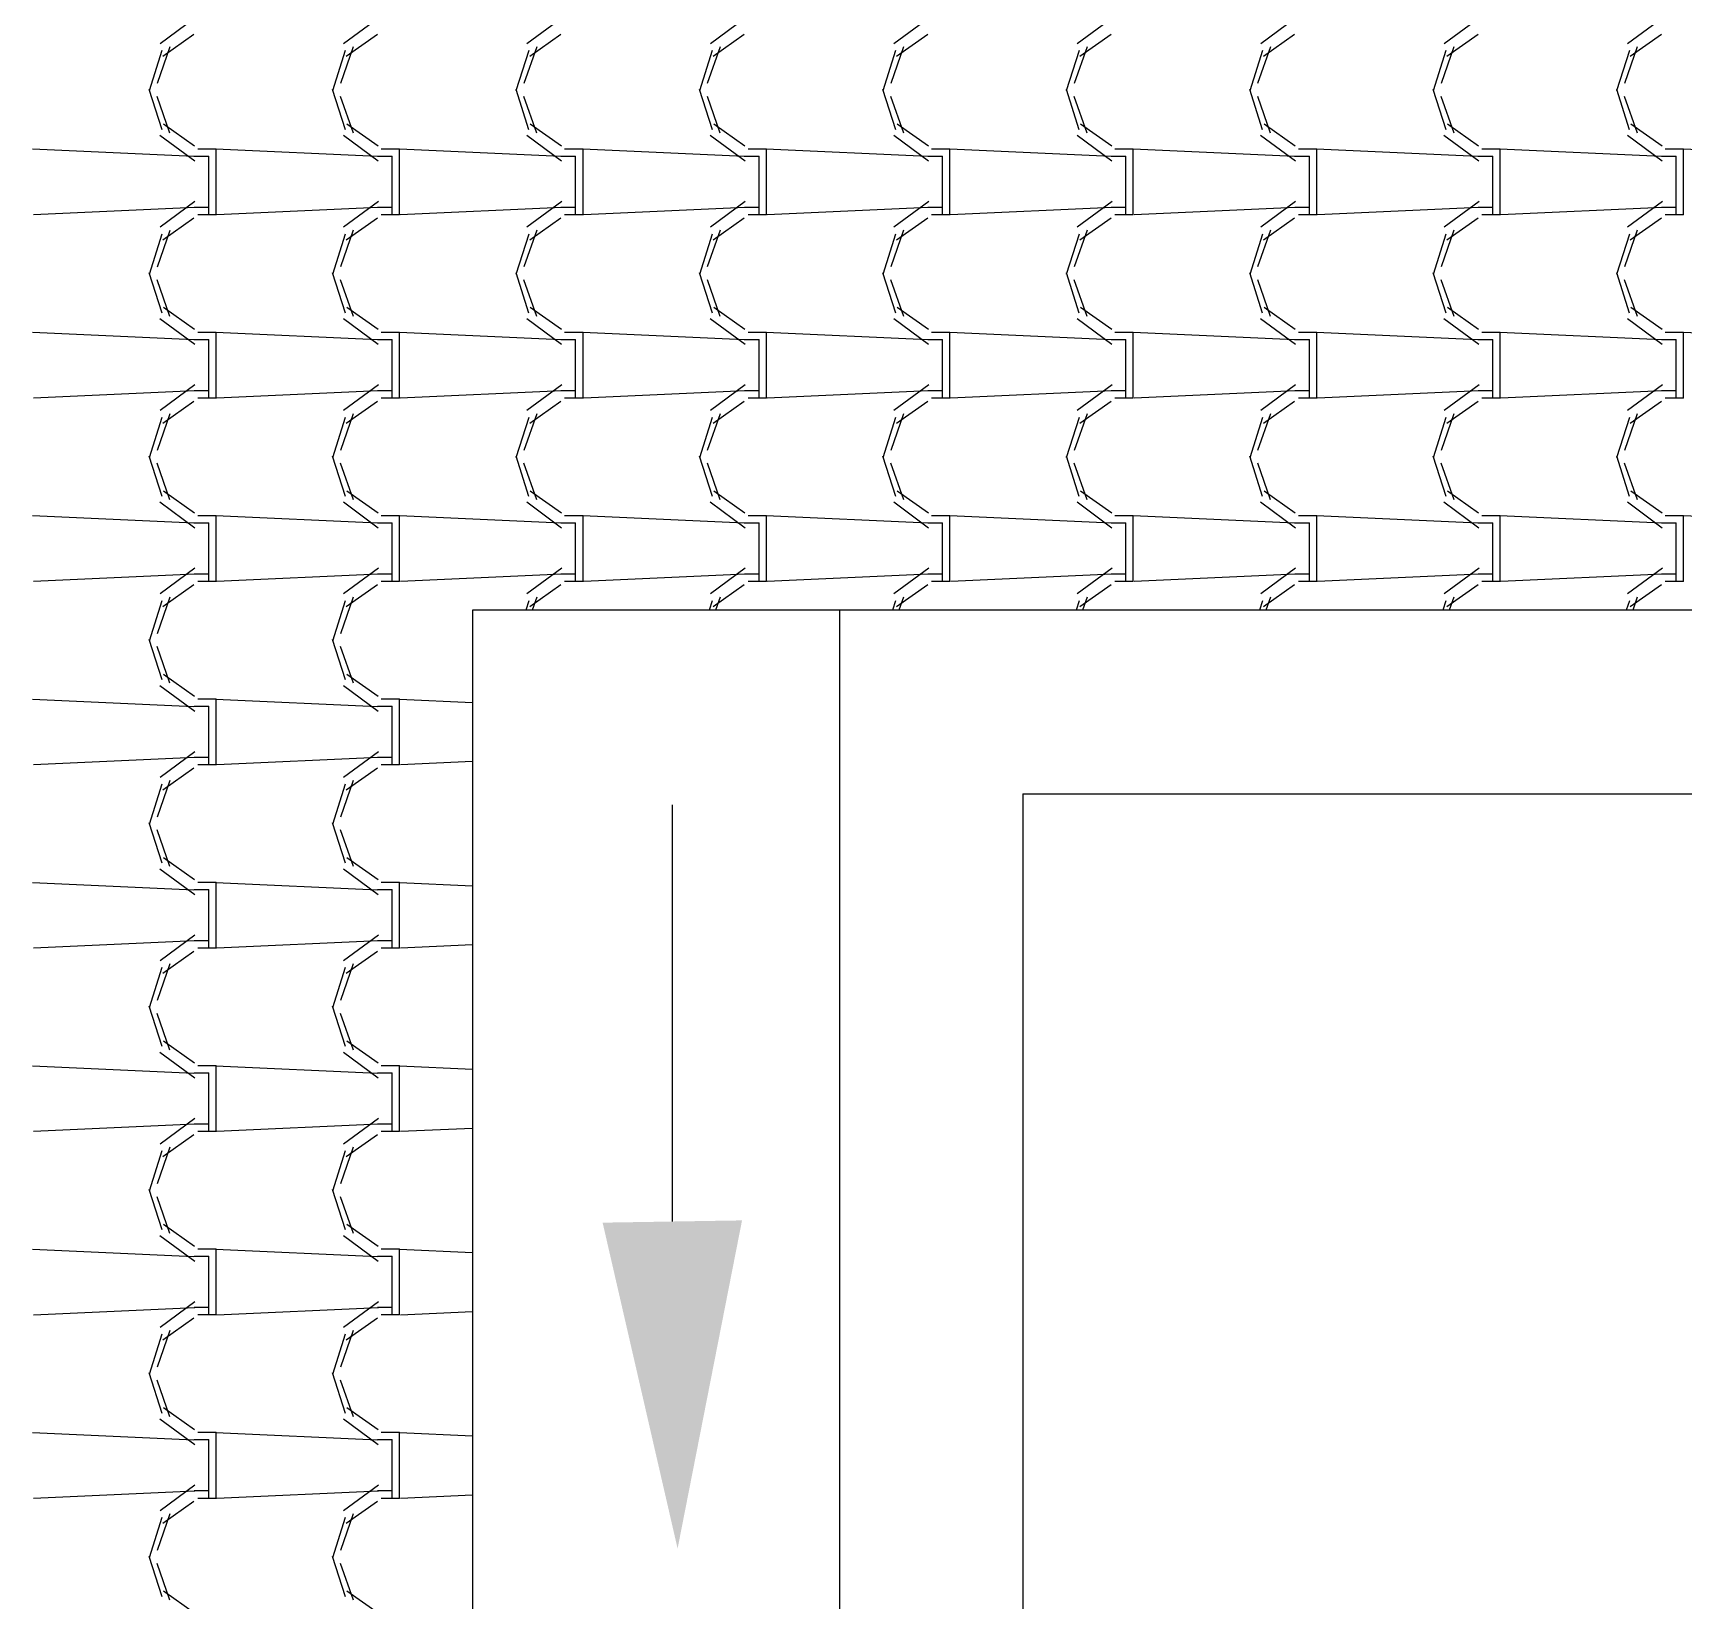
# Model space of a CAD drawing. Header units: millimetres. Extents: x -336 to -33, y -135 to 770.
# Drawn here: x -173.451 to -170.751, y 715.213 to 717.778 of the extents above; entities that cross this region are included whole.
import ezdxf

# ---------------------------------------------------------------- set-up
doc = ezdxf.new("R2010")
doc.units = ezdxf.units.MM
doc.header["$LTSCALE"] = 50
doc.header["$MEASUREMENT"] = 0
for name, color, linetype in [('-HIDRO', 8, 'CONTINUOUS'), ('AF', 5, 'CONTINUOUS'), ('TUBULAÇÃO_ESGOTO', 5, 'CONTINUOUS')]:
    doc.layers.add(name, color=color, linetype=linetype)

msp = doc.modelspace()

# ---------------------------------------------------------------- linework, layer by layer
at = {"layer": '-HIDRO', "linetype": 'Continuous'}
for p, q in [((-173.1863, 717.802), (-173.2433, 717.76)), ((-172.8863, 717.802), (-172.9433, 717.76)), ((-172.5863, 717.802), (-172.6433, 717.76)), ((-172.2863, 717.802), (-172.3433, 717.76)), ((-171.9863, 717.802), (-172.0433, 717.76)), ((-171.6863, 717.802), (-171.7433, 717.76)), ((-171.3863, 717.802), (-171.4433, 717.76)), ((-171.0863, 717.802), (-171.1433, 717.76)), ((-170.7863, 717.802), (-170.8433, 717.76)), ((-173.1879, 717.7751), (-173.2389, 717.7391)), ((-172.8879, 717.7751), (-172.9389, 717.7391)), ((-172.5879, 717.7751), (-172.6389, 717.7391)), ((-172.2879, 717.7751), (-172.3389, 717.7391)), ((-171.9879, 717.7751), (-172.0389, 717.7391)), ((-171.6879, 717.7751), (-171.7389, 717.7391)), ((-171.3879, 717.7751), (-171.4389, 717.7391)), ((-171.0879, 717.7751), (-171.1389, 717.7391)), ((-170.7879, 717.7751), (-170.8389, 717.7391)), ((-173.2404, 717.7489), (-173.2614, 717.6829)), ((-173.2274, 717.7549), (-173.2484, 717.6949)), ((-172.9404, 717.7489), (-172.9614, 717.6829)), ((-172.9274, 717.755), (-172.9484, 717.695)), ((-172.6404, 717.7489), (-172.6614, 717.6829)), ((-172.6274, 717.755), (-172.6484, 717.695)), ((-172.3404, 717.7489), (-172.3614, 717.6829)), ((-172.3274, 717.755), (-172.3484, 717.695)), ((-172.0404, 717.7489), (-172.0614, 717.6829)), ((-172.0274, 717.755), (-172.0484, 717.695)), ((-171.7404, 717.7489), (-171.7614, 717.6829)), ((-171.7274, 717.755), (-171.7484, 717.695)), ((-171.4404, 717.7489), (-171.4614, 717.6829)), ((-171.4274, 717.755), (-171.4484, 717.695)), ((-171.1404, 717.7489), (-171.1614, 717.6829)), ((-171.1274, 717.755), (-171.1484, 717.695)), ((-170.8404, 717.7489), (-170.8614, 717.6829)), ((-170.8274, 717.755), (-170.8484, 717.695)), ((-173.2617, 717.6861), (-173.2407, 717.6201)), ((-172.9617, 717.6861), (-172.9407, 717.6201)), ((-172.6617, 717.6861), (-172.6407, 717.6201)), ((-172.3617, 717.6861), (-172.3407, 717.6201)), ((-172.0617, 717.6861), (-172.0407, 717.6201)), ((-171.7617, 717.6861), (-171.7407, 717.6201)), ((-171.4617, 717.6861), (-171.4407, 717.6201)), ((-171.1617, 717.6861), (-171.1407, 717.6201)), ((-170.8617, 717.6861), (-170.8407, 717.6201)), ((-173.2488, 717.6745), (-173.2278, 717.6145)), ((-172.9488, 717.6745), (-172.9278, 717.6145)), ((-172.6488, 717.6745), (-172.6278, 717.6145)), ((-172.3488, 717.6745), (-172.3278, 717.6145)), ((-172.0487, 717.6745), (-172.0277, 717.6145)), ((-171.7487, 717.6745), (-171.7277, 717.6145)), ((-171.4487, 717.6745), (-171.4277, 717.6145)), ((-171.1487, 717.6745), (-171.1277, 717.6145)), ((-170.8487, 717.6745), (-170.8277, 717.6145)), ((-173.2379, 717.629), (-173.1869, 717.593)), ((-172.9379, 717.629), (-172.8869, 717.593)), ((-172.6379, 717.629), (-172.5869, 717.593)), ((-172.3379, 717.629), (-172.2869, 717.593)), ((-172.0379, 717.629), (-171.9869, 717.593)), ((-171.7379, 717.629), (-171.6869, 717.593)), ((-171.4379, 717.629), (-171.3869, 717.593)), ((-171.1379, 717.629), (-171.0869, 717.593)), ((-170.8379, 717.629), (-170.7869, 717.593)), ((-173.2436, 717.6105), (-173.1866, 717.5685)), ((-172.9436, 717.6105), (-172.8866, 717.5685)), ((-172.6436, 717.6105), (-172.5866, 717.5685)), ((-172.3436, 717.6105), (-172.2866, 717.5685)), ((-172.0436, 717.6105), (-171.9866, 717.5685)), ((-171.7436, 717.6105), (-171.6866, 717.5685)), ((-171.4436, 717.6105), (-171.3866, 717.5685)), ((-171.1436, 717.6105), (-171.0866, 717.5685)), ((-170.8436, 717.6105), (-170.7866, 717.5685)), ((-173.188, 717.5757), (-173.452, 717.5877)), ((-173.1877, 717.5765), (-173.1637, 717.5765)), ((-173.1817, 717.5885), (-173.1517, 717.5885)), ((-173.1637, 717.4925), (-173.1637, 717.5765)), ((-172.888, 717.5757), (-173.152, 717.5877)), ((-173.1517, 717.4925), (-173.1517, 717.5885)), ((-172.8877, 717.5765), (-172.8637, 717.5765)), ((-172.8817, 717.5885), (-172.8517, 717.5885)), ((-172.8637, 717.4925), (-172.8637, 717.5765)), ((-172.588, 717.5757), (-172.852, 717.5877)), ((-172.8517, 717.4925), (-172.8517, 717.5885)), ((-172.5877, 717.5765), (-172.5637, 717.5765)), ((-172.5817, 717.5885), (-172.5517, 717.5885)), ((-172.5637, 717.4925), (-172.5637, 717.5765)), ((-172.288, 717.5757), (-172.552, 717.5877)), ((-172.5517, 717.4925), (-172.5517, 717.5885)), ((-172.2877, 717.5765), (-172.2637, 717.5765)), ((-172.2817, 717.5885), (-172.2517, 717.5885)), ((-172.2637, 717.4925), (-172.2637, 717.5765)), ((-171.988, 717.5757), (-172.252, 717.5877)), ((-172.2517, 717.4925), (-172.2517, 717.5885)), ((-171.9877, 717.5765), (-171.9637, 717.5765)), ((-171.9817, 717.5885), (-171.9517, 717.5885)), ((-171.9637, 717.4925), (-171.9637, 717.5765)), ((-171.688, 717.5757), (-171.952, 717.5877)), ((-171.9517, 717.4925), (-171.9517, 717.5885)), ((-171.6877, 717.5765), (-171.6637, 717.5765)), ((-171.6817, 717.5885), (-171.6517, 717.5885)), ((-171.6637, 717.4925), (-171.6637, 717.5765)), ((-171.388, 717.5757), (-171.652, 717.5877)), ((-171.6517, 717.4925), (-171.6517, 717.5885)), ((-171.3877, 717.5765), (-171.3637, 717.5765)), ((-171.3817, 717.5885), (-171.3517, 717.5885)), ((-171.3637, 717.4925), (-171.3637, 717.5765)), ((-171.088, 717.5757), (-171.352, 717.5877)), ((-171.3517, 717.4925), (-171.3517, 717.5885)), ((-171.0877, 717.5765), (-171.0637, 717.5765)), ((-171.0817, 717.5885), (-171.0517, 717.5885)), ((-171.0637, 717.4925), (-171.0637, 717.5765)), ((-170.788, 717.5757), (-171.052, 717.5877)), ((-171.0517, 717.4925), (-171.0517, 717.5885)), ((-170.7877, 717.5765), (-170.7637, 717.5765)), ((-170.7817, 717.5885), (-170.7517, 717.5885)), ((-170.7637, 717.4925), (-170.7637, 717.5765)), ((-170.488, 717.5757), (-170.752, 717.5877)), ((-170.7517, 717.4925), (-170.7517, 717.5885)), ((-173.1865, 717.4924), (-173.4505, 717.4804)), ((-173.1863, 717.502), (-173.2433, 717.46)), ((-173.1637, 717.4925), (-173.1877, 717.4925)), ((-173.1637, 717.4805), (-173.1637, 717.4925)), ((-173.1517, 717.4805), (-173.1517, 717.4925)), ((-172.8865, 717.4924), (-173.1505, 717.4804)), ((-172.8863, 717.502), (-172.9433, 717.46)), ((-172.8637, 717.4925), (-172.8877, 717.4925)), ((-172.8637, 717.4805), (-172.8637, 717.4925)), ((-172.8517, 717.4805), (-172.8517, 717.4925)), ((-172.5865, 717.4924), (-172.8505, 717.4804)), ((-172.5863, 717.502), (-172.6433, 717.46)), ((-172.5637, 717.4925), (-172.5877, 717.4925)), ((-172.5637, 717.4805), (-172.5637, 717.4925)), ((-172.5517, 717.4805), (-172.5517, 717.4925)), ((-172.2865, 717.4924), (-172.5505, 717.4804)), ((-172.2863, 717.502), (-172.3433, 717.46)), ((-172.2637, 717.4925), (-172.2877, 717.4925)), ((-172.2637, 717.4805), (-172.2637, 717.4925)), ((-172.2517, 717.4805), (-172.2517, 717.4925)), ((-171.9865, 717.4924), (-172.2505, 717.4804)), ((-171.9863, 717.502), (-172.0433, 717.46)), ((-171.9637, 717.4925), (-171.9877, 717.4925)), ((-171.9637, 717.4805), (-171.9637, 717.4925)), ((-171.9517, 717.4805), (-171.9517, 717.4925)), ((-171.6865, 717.4924), (-171.9505, 717.4804)), ((-171.6863, 717.502), (-171.7433, 717.46)), ((-171.6637, 717.4925), (-171.6877, 717.4925)), ((-171.6637, 717.4805), (-171.6637, 717.4925)), ((-171.6517, 717.4805), (-171.6517, 717.4925)), ((-171.3865, 717.4924), (-171.6505, 717.4804)), ((-171.3863, 717.502), (-171.4433, 717.46)), ((-171.3637, 717.4925), (-171.3877, 717.4925)), ((-171.3637, 717.4805), (-171.3637, 717.4925)), ((-171.3517, 717.4805), (-171.3517, 717.4925)), ((-171.0865, 717.4924), (-171.3505, 717.4804)), ((-171.0863, 717.502), (-171.1433, 717.46)), ((-171.0637, 717.4925), (-171.0877, 717.4925)), ((-171.0637, 717.4805), (-171.0637, 717.4925)), ((-171.0517, 717.4805), (-171.0517, 717.4925)), ((-170.7865, 717.4924), (-171.0505, 717.4804)), ((-170.7863, 717.502), (-170.8433, 717.46)), ((-170.7637, 717.4925), (-170.7877, 717.4925)), ((-170.7637, 717.4805), (-170.7637, 717.4925)), ((-170.7517, 717.4805), (-170.7517, 717.4925)), ((-173.1879, 717.4751), (-173.2389, 717.4391)), ((-173.1517, 717.4805), (-173.1817, 717.4805)), ((-172.8879, 717.4751), (-172.9389, 717.4391)), ((-172.8517, 717.4805), (-172.8817, 717.4805)), ((-172.5879, 717.4751), (-172.6389, 717.4391)), ((-172.5517, 717.4805), (-172.5817, 717.4805)), ((-172.2879, 717.4751), (-172.3389, 717.4391)), ((-172.2517, 717.4805), (-172.2817, 717.4805)), ((-171.9879, 717.4751), (-172.0389, 717.4391)), ((-171.9517, 717.4805), (-171.9817, 717.4805)), ((-171.6879, 717.4751), (-171.7389, 717.4391)), ((-171.6517, 717.4805), (-171.6817, 717.4805)), ((-171.3879, 717.4751), (-171.4389, 717.4391)), ((-171.3517, 717.4805), (-171.3817, 717.4805)), ((-171.0879, 717.4751), (-171.1389, 717.4391)), ((-171.0517, 717.4805), (-171.0817, 717.4805)), ((-170.7879, 717.4751), (-170.8389, 717.4391)), ((-170.7517, 717.4805), (-170.7817, 717.4805)), ((-173.2404, 717.4489), (-173.2614, 717.3829)), ((-173.2274, 717.4549), (-173.2484, 717.3949)), ((-172.9404, 717.4489), (-172.9614, 717.3829)), ((-172.9274, 717.455), (-172.9484, 717.395)), ((-172.6404, 717.4489), (-172.6614, 717.3829)), ((-172.6274, 717.455), (-172.6484, 717.395)), ((-172.3404, 717.4489), (-172.3614, 717.3829)), ((-172.3274, 717.455), (-172.3484, 717.395)), ((-172.0404, 717.4489), (-172.0614, 717.3829)), ((-172.0274, 717.455), (-172.0484, 717.395)), ((-171.7404, 717.4489), (-171.7614, 717.3829)), ((-171.7274, 717.455), (-171.7484, 717.395)), ((-171.4404, 717.4489), (-171.4614, 717.3829)), ((-171.4274, 717.455), (-171.4484, 717.395)), ((-171.1404, 717.4489), (-171.1614, 717.3829)), ((-171.1274, 717.455), (-171.1484, 717.395)), ((-170.8404, 717.4489), (-170.8614, 717.3829)), ((-170.8274, 717.455), (-170.8484, 717.395)), ((-173.2617, 717.3861), (-173.2407, 717.3201)), ((-172.9617, 717.3861), (-172.9407, 717.3201)), ((-172.6617, 717.3861), (-172.6407, 717.3201)), ((-172.3617, 717.3861), (-172.3407, 717.3201)), ((-172.0617, 717.3861), (-172.0407, 717.3201)), ((-171.7617, 717.3861), (-171.7407, 717.3201)), ((-171.4617, 717.3861), (-171.4407, 717.3201)), ((-171.1617, 717.3861), (-171.1407, 717.3201)), ((-170.8617, 717.3861), (-170.8407, 717.3201)), ((-173.2488, 717.3745), (-173.2278, 717.3145)), ((-172.9488, 717.3745), (-172.9278, 717.3145)), ((-172.6488, 717.3745), (-172.6278, 717.3145)), ((-172.3488, 717.3745), (-172.3278, 717.3145)), ((-172.0487, 717.3745), (-172.0277, 717.3145)), ((-171.7487, 717.3745), (-171.7277, 717.3145)), ((-171.4487, 717.3745), (-171.4277, 717.3145)), ((-171.1487, 717.3745), (-171.1277, 717.3145)), ((-170.8487, 717.3745), (-170.8277, 717.3145)), ((-173.2379, 717.329), (-173.1869, 717.293)), ((-172.9379, 717.329), (-172.8869, 717.293)), ((-172.6379, 717.329), (-172.5869, 717.293)), ((-172.3379, 717.329), (-172.2869, 717.293)), ((-172.0379, 717.329), (-171.9869, 717.293)), ((-171.7379, 717.329), (-171.6869, 717.293)), ((-171.4379, 717.329), (-171.3869, 717.293)), ((-171.1379, 717.329), (-171.0869, 717.293)), ((-170.8379, 717.329), (-170.7869, 717.293)), ((-173.2436, 717.3105), (-173.1866, 717.2685)), ((-172.9436, 717.3105), (-172.8866, 717.2685)), ((-172.6436, 717.3105), (-172.5866, 717.2685)), ((-172.3436, 717.3105), (-172.2866, 717.2685)), ((-172.0436, 717.3105), (-171.9866, 717.2685)), ((-171.7436, 717.3105), (-171.6866, 717.2685)), ((-171.4436, 717.3105), (-171.3866, 717.2685)), ((-171.1436, 717.3105), (-171.0866, 717.2685)), ((-170.8436, 717.3105), (-170.7866, 717.2685)), ((-173.188, 717.2756), (-173.452, 717.2876)), ((-173.1877, 717.2765), (-173.1637, 717.2765)), ((-173.1817, 717.2885), (-173.1517, 717.2885)), ((-173.1637, 717.1925), (-173.1637, 717.2765)), ((-172.888, 717.2756), (-173.152, 717.2876)), ((-173.1517, 717.1925), (-173.1517, 717.2885)), ((-172.8877, 717.2765), (-172.8637, 717.2765)), ((-172.8817, 717.2885), (-172.8517, 717.2885)), ((-172.8637, 717.1925), (-172.8637, 717.2765)), ((-172.588, 717.2756), (-172.852, 717.2876)), ((-172.8517, 717.1925), (-172.8517, 717.2885)), ((-172.5877, 717.2765), (-172.5637, 717.2765)), ((-172.5817, 717.2885), (-172.5517, 717.2885)), ((-172.5637, 717.1925), (-172.5637, 717.2765)), ((-172.288, 717.2756), (-172.552, 717.2876)), ((-172.5517, 717.1925), (-172.5517, 717.2885)), ((-172.2877, 717.2765), (-172.2637, 717.2765)), ((-172.2817, 717.2885), (-172.2517, 717.2885)), ((-172.2637, 717.1925), (-172.2637, 717.2765)), ((-171.988, 717.2756), (-172.252, 717.2876)), ((-172.2517, 717.1925), (-172.2517, 717.2885)), ((-171.9877, 717.2765), (-171.9637, 717.2765)), ((-171.9817, 717.2885), (-171.9517, 717.2885)), ((-171.9637, 717.1925), (-171.9637, 717.2765)), ((-171.688, 717.2756), (-171.952, 717.2876)), ((-171.9517, 717.1925), (-171.9517, 717.2885)), ((-171.6877, 717.2765), (-171.6637, 717.2765)), ((-171.6817, 717.2885), (-171.6517, 717.2885)), ((-171.6637, 717.1925), (-171.6637, 717.2765)), ((-171.388, 717.2756), (-171.652, 717.2876)), ((-171.6517, 717.1925), (-171.6517, 717.2885)), ((-171.3877, 717.2765), (-171.3637, 717.2765)), ((-171.3817, 717.2885), (-171.3517, 717.2885)), ((-171.3637, 717.1925), (-171.3637, 717.2765)), ((-171.088, 717.2756), (-171.352, 717.2876)), ((-171.3517, 717.1925), (-171.3517, 717.2885)), ((-171.0877, 717.2765), (-171.0637, 717.2765)), ((-171.0817, 717.2885), (-171.0517, 717.2885)), ((-171.0637, 717.1925), (-171.0637, 717.2765)), ((-170.788, 717.2756), (-171.052, 717.2876)), ((-171.0517, 717.1925), (-171.0517, 717.2885)), ((-170.7877, 717.2765), (-170.7637, 717.2765)), ((-170.7817, 717.2885), (-170.7517, 717.2885)), ((-170.7637, 717.1925), (-170.7637, 717.2765)), ((-170.488, 717.2756), (-170.752, 717.2876)), ((-170.7517, 717.1925), (-170.7517, 717.2885)), ((-173.1865, 717.1924), (-173.4505, 717.1804)), ((-173.1863, 717.202), (-173.2433, 717.16)), ((-173.1637, 717.1925), (-173.1877, 717.1925)), ((-173.1637, 717.1805), (-173.1637, 717.1925)), ((-173.1517, 717.1805), (-173.1517, 717.1925)), ((-172.8865, 717.1924), (-173.1505, 717.1804)), ((-172.8863, 717.202), (-172.9433, 717.16)), ((-172.8637, 717.1925), (-172.8877, 717.1925)), ((-172.8637, 717.1805), (-172.8637, 717.1925)), ((-172.8517, 717.1805), (-172.8517, 717.1925)), ((-172.5865, 717.1924), (-172.8505, 717.1804)), ((-172.5863, 717.202), (-172.6433, 717.16)), ((-172.5637, 717.1925), (-172.5877, 717.1925)), ((-172.5637, 717.1805), (-172.5637, 717.1925)), ((-172.5517, 717.1805), (-172.5517, 717.1925)), ((-172.2865, 717.1924), (-172.5505, 717.1804)), ((-172.2863, 717.202), (-172.3433, 717.16)), ((-172.2637, 717.1925), (-172.2877, 717.1925)), ((-172.2637, 717.1805), (-172.2637, 717.1925)), ((-172.2517, 717.1805), (-172.2517, 717.1925)), ((-171.9865, 717.1924), (-172.2505, 717.1804)), ((-171.9863, 717.202), (-172.0433, 717.16)), ((-171.9637, 717.1925), (-171.9877, 717.1925)), ((-171.9637, 717.1805), (-171.9637, 717.1925)), ((-171.9517, 717.1805), (-171.9517, 717.1925)), ((-171.6865, 717.1924), (-171.9505, 717.1804)), ((-171.6863, 717.202), (-171.7433, 717.16)), ((-171.6637, 717.1925), (-171.6877, 717.1925)), ((-171.6637, 717.1805), (-171.6637, 717.1925)), ((-171.6517, 717.1805), (-171.6517, 717.1925)), ((-171.3865, 717.1924), (-171.6505, 717.1804)), ((-171.3863, 717.202), (-171.4433, 717.16)), ((-171.3637, 717.1925), (-171.3877, 717.1925)), ((-171.3637, 717.1805), (-171.3637, 717.1925)), ((-171.3517, 717.1805), (-171.3517, 717.1925)), ((-171.0865, 717.1924), (-171.3505, 717.1804)), ((-171.0863, 717.202), (-171.1433, 717.16)), ((-171.0637, 717.1925), (-171.0877, 717.1925)), ((-171.0637, 717.1805), (-171.0637, 717.1925)), ((-171.0517, 717.1805), (-171.0517, 717.1925)), ((-170.7865, 717.1924), (-171.0505, 717.1804)), ((-170.7863, 717.202), (-170.8433, 717.16)), ((-170.7637, 717.1925), (-170.7877, 717.1925)), ((-170.7637, 717.1805), (-170.7637, 717.1925)), ((-170.7517, 717.1805), (-170.7517, 717.1925)), ((-173.1879, 717.1751), (-173.2389, 717.1391)), ((-173.1517, 717.1805), (-173.1817, 717.1805)), ((-172.8879, 717.1751), (-172.9389, 717.1391)), ((-172.8517, 717.1805), (-172.8817, 717.1805)), ((-172.5879, 717.1751), (-172.6389, 717.1391)), ((-172.5517, 717.1805), (-172.5817, 717.1805)), ((-172.2879, 717.1751), (-172.3389, 717.1391)), ((-172.2517, 717.1805), (-172.2817, 717.1805)), ((-171.9879, 717.1751), (-172.0389, 717.1391)), ((-171.9517, 717.1805), (-171.9817, 717.1805)), ((-171.6879, 717.1751), (-171.7389, 717.1391)), ((-171.6517, 717.1805), (-171.6817, 717.1805)), ((-171.3879, 717.1751), (-171.4389, 717.1391)), ((-171.3517, 717.1805), (-171.3817, 717.1805)), ((-171.0879, 717.1751), (-171.1389, 717.1391)), ((-171.0517, 717.1805), (-171.0817, 717.1805)), ((-170.7879, 717.1751), (-170.8389, 717.1391)), ((-170.7517, 717.1805), (-170.7817, 717.1805)), ((-173.2404, 717.1489), (-173.2614, 717.0829)), ((-173.2274, 717.1549), (-173.2484, 717.0949)), ((-172.9404, 717.1489), (-172.9614, 717.0829)), ((-172.9274, 717.155), (-172.9484, 717.095)), ((-172.6404, 717.1489), (-172.6614, 717.0829)), ((-172.6274, 717.155), (-172.6484, 717.095)), ((-172.3404, 717.1489), (-172.3614, 717.0829)), ((-172.3274, 717.155), (-172.3484, 717.095)), ((-172.0404, 717.1489), (-172.0614, 717.0829)), ((-172.0274, 717.155), (-172.0484, 717.095)), ((-171.7404, 717.1489), (-171.7614, 717.0829)), ((-171.7274, 717.155), (-171.7484, 717.095)), ((-171.4404, 717.1489), (-171.4614, 717.0829)), ((-171.4274, 717.155), (-171.4484, 717.095)), ((-171.1404, 717.1489), (-171.1614, 717.0829)), ((-171.1274, 717.155), (-171.1484, 717.095)), ((-170.8404, 717.1489), (-170.8614, 717.0829)), ((-170.8274, 717.155), (-170.8484, 717.095)), ((-173.2617, 717.0861), (-173.2407, 717.0201)), ((-172.9617, 717.0861), (-172.9407, 717.0201)), ((-172.6617, 717.0861), (-172.6407, 717.0201)), ((-172.3617, 717.0861), (-172.3407, 717.0201)), ((-172.0617, 717.0861), (-172.0407, 717.0201)), ((-171.7617, 717.0861), (-171.7407, 717.0201)), ((-171.4617, 717.0861), (-171.4407, 717.0201)), ((-171.1617, 717.0861), (-171.1407, 717.0201)), ((-170.8617, 717.0861), (-170.8407, 717.0201)), ((-173.2488, 717.0745), (-173.2278, 717.0145)), ((-172.9488, 717.0745), (-172.9278, 717.0145)), ((-172.6488, 717.0745), (-172.6278, 717.0145)), ((-172.3488, 717.0745), (-172.3278, 717.0145)), ((-172.0487, 717.0745), (-172.0277, 717.0145)), ((-171.7487, 717.0745), (-171.7277, 717.0145)), ((-171.4487, 717.0745), (-171.4277, 717.0145)), ((-171.1487, 717.0745), (-171.1277, 717.0145)), ((-170.8487, 717.0745), (-170.8277, 717.0145)), ((-173.2436, 717.0105), (-173.1866, 716.9685)), ((-173.2379, 717.029), (-173.1869, 716.993)), ((-172.9436, 717.0105), (-172.8866, 716.9685)), ((-172.9379, 717.029), (-172.8869, 716.993)), ((-172.6436, 717.0105), (-172.5866, 716.9685)), ((-172.6379, 717.029), (-172.5869, 716.993)), ((-172.3436, 717.0105), (-172.2866, 716.9685)), ((-172.3379, 717.029), (-172.2869, 716.993)), ((-172.0436, 717.0105), (-171.9866, 716.9685)), ((-172.0379, 717.029), (-171.9869, 716.993)), ((-171.7436, 717.0105), (-171.6866, 716.9685)), ((-171.7379, 717.029), (-171.6869, 716.993)), ((-171.4436, 717.0105), (-171.3866, 716.9685)), ((-171.4379, 717.029), (-171.3869, 716.993)), ((-171.1436, 717.0105), (-171.0866, 716.9685)), ((-171.1379, 717.029), (-171.0869, 716.993)), ((-170.8436, 717.0105), (-170.7866, 716.9685)), ((-170.8379, 717.029), (-170.7869, 716.993)), ((-173.188, 716.9756), (-173.452, 716.9876)), ((-173.1877, 716.9765), (-173.1637, 716.9765)), ((-173.1817, 716.9885), (-173.1517, 716.9885)), ((-173.1637, 716.8925), (-173.1637, 716.9765)), ((-172.888, 716.9756), (-173.152, 716.9876)), ((-173.1517, 716.8925), (-173.1517, 716.9885)), ((-172.8877, 716.9765), (-172.8637, 716.9765)), ((-172.8817, 716.9885), (-172.8517, 716.9885)), ((-172.8637, 716.8925), (-172.8637, 716.9765)), ((-172.588, 716.9756), (-172.852, 716.9876)), ((-172.8517, 716.8925), (-172.8517, 716.9885)), ((-172.5877, 716.9765), (-172.5637, 716.9765)), ((-172.5817, 716.9885), (-172.5517, 716.9885)), ((-172.5637, 716.8925), (-172.5637, 716.9765)), ((-172.288, 716.9756), (-172.552, 716.9876)), ((-172.5517, 716.8925), (-172.5517, 716.9885)), ((-172.2877, 716.9765), (-172.2637, 716.9765)), ((-172.2817, 716.9885), (-172.2517, 716.9885)), ((-172.2637, 716.8925), (-172.2637, 716.9765)), ((-171.988, 716.9756), (-172.252, 716.9876)), ((-172.2517, 716.8925), (-172.2517, 716.9885)), ((-171.9877, 716.9765), (-171.9637, 716.9765)), ((-171.9817, 716.9885), (-171.9517, 716.9885)), ((-171.9637, 716.8925), (-171.9637, 716.9765)), ((-171.688, 716.9756), (-171.952, 716.9876)), ((-171.9517, 716.8925), (-171.9517, 716.9885)), ((-171.6877, 716.9765), (-171.6637, 716.9765)), ((-171.6817, 716.9885), (-171.6517, 716.9885)), ((-171.6637, 716.8925), (-171.6637, 716.9765)), ((-171.388, 716.9756), (-171.652, 716.9876)), ((-171.6517, 716.8925), (-171.6517, 716.9885)), ((-171.3877, 716.9765), (-171.3637, 716.9765)), ((-171.3817, 716.9885), (-171.3517, 716.9885)), ((-171.3637, 716.8925), (-171.3637, 716.9765)), ((-171.088, 716.9756), (-171.352, 716.9876)), ((-171.3517, 716.8925), (-171.3517, 716.9885)), ((-171.0877, 716.9765), (-171.0637, 716.9765)), ((-171.0817, 716.9885), (-171.0517, 716.9885)), ((-171.0637, 716.8925), (-171.0637, 716.9765)), ((-170.788, 716.9756), (-171.052, 716.9876)), ((-171.0517, 716.8925), (-171.0517, 716.9885)), ((-170.7877, 716.9765), (-170.7637, 716.9765)), ((-170.7817, 716.9885), (-170.7517, 716.9885)), ((-170.7637, 716.8925), (-170.7637, 716.9765)), ((-170.488, 716.9756), (-170.752, 716.9876)), ((-170.7517, 716.8925), (-170.7517, 716.9885)), ((-173.1863, 716.902), (-173.2433, 716.86)), ((-172.8863, 716.902), (-172.9433, 716.86)), ((-172.5863, 716.902), (-172.6433, 716.86)), ((-172.2863, 716.902), (-172.3433, 716.86)), ((-171.9863, 716.902), (-172.0433, 716.86)), ((-171.6863, 716.902), (-171.7433, 716.86)), ((-171.3863, 716.902), (-171.4433, 716.86)), ((-171.0863, 716.902), (-171.1433, 716.86)), ((-170.7863, 716.902), (-170.8433, 716.86)), ((-173.1865, 716.8924), (-173.4505, 716.8804)), ((-173.1879, 716.8751), (-173.2389, 716.8391)), ((-173.1637, 716.8925), (-173.1877, 716.8925)), ((-173.1517, 716.8805), (-173.1817, 716.8805)), ((-173.1637, 716.8805), (-173.1637, 716.8925)), ((-173.1517, 716.8805), (-173.1517, 716.8925)), ((-172.8864, 716.8924), (-173.1504, 716.8804)), ((-172.8879, 716.8751), (-172.9389, 716.8391)), ((-172.8637, 716.8925), (-172.8877, 716.8925)), ((-172.8517, 716.8805), (-172.8817, 716.8805)), ((-172.8637, 716.8805), (-172.8637, 716.8925)), ((-172.8517, 716.8805), (-172.8517, 716.8925)), ((-172.5864, 716.8924), (-172.8504, 716.8804)), ((-172.5879, 716.8751), (-172.6389, 716.8391)), ((-172.5637, 716.8925), (-172.5877, 716.8925)), ((-172.5517, 716.8805), (-172.5817, 716.8805)), ((-172.5637, 716.8805), (-172.5637, 716.8925)), ((-172.5517, 716.8805), (-172.5517, 716.8925)), ((-172.2864, 716.8924), (-172.5504, 716.8804)), ((-172.2879, 716.8751), (-172.3389, 716.8391)), ((-172.2637, 716.8925), (-172.2877, 716.8925)), ((-172.2517, 716.8805), (-172.2817, 716.8805)), ((-172.2637, 716.8805), (-172.2637, 716.8925)), ((-172.2517, 716.8805), (-172.2517, 716.8925)), ((-171.9864, 716.8924), (-172.2504, 716.8804)), ((-171.9879, 716.8751), (-172.0389, 716.8391)), ((-171.9637, 716.8925), (-171.9877, 716.8925)), ((-171.9517, 716.8805), (-171.9817, 716.8805)), ((-171.9637, 716.8805), (-171.9637, 716.8925)), ((-171.9517, 716.8805), (-171.9517, 716.8925)), ((-171.6864, 716.8924), (-171.9504, 716.8804)), ((-171.6879, 716.8751), (-171.7389, 716.8391)), ((-171.6637, 716.8925), (-171.6877, 716.8925)), ((-171.6517, 716.8805), (-171.6817, 716.8805)), ((-171.6637, 716.8805), (-171.6637, 716.8925)), ((-171.6517, 716.8805), (-171.6517, 716.8925)), ((-171.3864, 716.8924), (-171.6504, 716.8804)), ((-171.3879, 716.8751), (-171.4389, 716.8391)), ((-171.3637, 716.8925), (-171.3877, 716.8925)), ((-171.3517, 716.8805), (-171.3817, 716.8805)), ((-171.3637, 716.8805), (-171.3637, 716.8925)), ((-171.3517, 716.8805), (-171.3517, 716.8925)), ((-171.0864, 716.8924), (-171.3504, 716.8804)), ((-171.0879, 716.8751), (-171.1389, 716.8391)), ((-171.0637, 716.8925), (-171.0877, 716.8925)), ((-171.0517, 716.8805), (-171.0817, 716.8805)), ((-171.0637, 716.8805), (-171.0637, 716.8925)), ((-171.0517, 716.8805), (-171.0517, 716.8925)), ((-170.7864, 716.8924), (-171.0504, 716.8804)), ((-170.7879, 716.8751), (-170.8389, 716.8391)), ((-170.7637, 716.8925), (-170.7877, 716.8925)), ((-170.7517, 716.8805), (-170.7817, 716.8805)), ((-170.7637, 716.8805), (-170.7637, 716.8925)), ((-170.7517, 716.8805), (-170.7517, 716.8925)), ((-173.2404, 716.8489), (-173.2614, 716.7829)), ((-173.2274, 716.8549), (-173.2484, 716.7949)), ((-172.9404, 716.8489), (-172.9614, 716.7829)), ((-172.9274, 716.855), (-172.9484, 716.795)), ((-172.6404, 716.8489), (-172.6454, 716.8333)), ((-172.6274, 716.855), (-172.635, 716.8333)), ((-172.3404, 716.8489), (-172.3454, 716.8333)), ((-172.3274, 716.855), (-172.335, 716.8333)), ((-172.0404, 716.8489), (-172.0454, 716.8333)), ((-172.0274, 716.855), (-172.035, 716.8333)), ((-171.7404, 716.8489), (-171.7454, 716.8333)), ((-171.7274, 716.855), (-171.735, 716.8333)), ((-171.4404, 716.8489), (-171.4454, 716.8333)), ((-171.4274, 716.855), (-171.435, 716.8333)), ((-171.1404, 716.8489), (-171.1454, 716.8333)), ((-171.1274, 716.855), (-171.135, 716.8333)), ((-170.8404, 716.8489), (-170.8454, 716.8333)), ((-170.8274, 716.855), (-170.835, 716.8333)), ((-172.7324, 716.8333), (-172.7324, 710.1333)), ((-172.1324, 716.8333), (-172.7324, 716.8333)), ((-168.0324, 716.8333), (-172.1324, 716.8333)), ((-172.1324, 716.8333), (-172.1324, 710.1333)), ((-173.2617, 716.7861), (-173.2407, 716.7201)), ((-173.2488, 716.7745), (-173.2278, 716.7145)), ((-172.9617, 716.7861), (-172.9407, 716.7201)), ((-172.9488, 716.7745), (-172.9278, 716.7145)), ((-173.2436, 716.7105), (-173.1866, 716.6685)), ((-173.2379, 716.729), (-173.1869, 716.693)), ((-172.9436, 716.7105), (-172.8866, 716.6685)), ((-172.9379, 716.729), (-172.8869, 716.693)), ((-173.188, 716.6756), (-173.452, 716.6876)), ((-173.1817, 716.6885), (-173.1517, 716.6885)), ((-172.888, 716.6756), (-173.152, 716.6876)), ((-173.1517, 716.5925), (-173.1517, 716.6885)), ((-172.8817, 716.6885), (-172.8517, 716.6885)), ((-172.7324, 716.6822), (-172.852, 716.6876)), ((-172.8517, 716.5925), (-172.8517, 716.6885)), ((-173.1877, 716.6765), (-173.1637, 716.6765)), ((-173.1637, 716.5925), (-173.1637, 716.6765)), ((-172.8877, 716.6765), (-172.8637, 716.6765)), ((-172.8637, 716.5925), (-172.8637, 716.6765)), ((-173.1863, 716.602), (-173.2433, 716.56)), ((-172.8863, 716.602), (-172.9433, 716.56)), ((-173.1864, 716.5924), (-173.4504, 716.5804)), ((-173.1879, 716.5751), (-173.2389, 716.5391)), ((-173.1637, 716.5925), (-173.1877, 716.5925)), ((-173.1517, 716.5805), (-173.1817, 716.5805)), ((-173.1637, 716.5805), (-173.1637, 716.5925)), ((-173.1517, 716.5805), (-173.1517, 716.5925)), ((-172.8864, 716.5924), (-173.1504, 716.5804)), ((-172.8879, 716.5751), (-172.9389, 716.5391)), ((-172.8637, 716.5925), (-172.8877, 716.5925)), ((-172.8517, 716.5805), (-172.8817, 716.5805)), ((-172.8637, 716.5805), (-172.8637, 716.5925)), ((-172.8517, 716.5805), (-172.8517, 716.5925)), ((-172.7324, 716.5858), (-172.8504, 716.5804)), ((-173.2404, 716.5489), (-173.2614, 716.4829)), ((-173.2274, 716.555), (-173.2484, 716.495)), ((-172.9404, 716.5489), (-172.9614, 716.4829)), ((-172.9274, 716.555), (-172.9484, 716.495)), ((-171.8324, 716.5333), (-167.7324, 716.5333)), ((-171.8324, 716.5333), (-171.8324, 709.8333)), ((-173.2617, 716.4861), (-173.2407, 716.4201)), ((-173.2488, 716.4745), (-173.2278, 716.4145)), ((-172.9617, 716.4861), (-172.9407, 716.4201)), ((-172.9488, 716.4745), (-172.9278, 716.4145)), ((-173.2436, 716.4105), (-173.1866, 716.3685)), ((-173.2379, 716.429), (-173.1869, 716.393)), ((-172.9436, 716.4105), (-172.8866, 716.3685)), ((-172.9379, 716.429), (-172.8869, 716.393)), ((-173.188, 716.3756), (-173.452, 716.3876)), ((-173.1817, 716.3885), (-173.1517, 716.3885)), ((-172.888, 716.3756), (-173.152, 716.3876)), ((-173.1517, 716.2925), (-173.1517, 716.3885)), ((-172.8817, 716.3885), (-172.8517, 716.3885)), ((-172.7324, 716.3822), (-172.852, 716.3876)), ((-172.8517, 716.2925), (-172.8517, 716.3885)), ((-173.1877, 716.3765), (-173.1637, 716.3765)), ((-173.1637, 716.2925), (-173.1637, 716.3765)), ((-172.8877, 716.3765), (-172.8637, 716.3765)), ((-172.8637, 716.2925), (-172.8637, 716.3765)), ((-173.1863, 716.302), (-173.2433, 716.26)), ((-172.8863, 716.302), (-172.9433, 716.26)), ((-173.1864, 716.2924), (-173.4504, 716.2804)), ((-173.1879, 716.2751), (-173.2389, 716.2391)), ((-173.1637, 716.2925), (-173.1877, 716.2925)), ((-173.1517, 716.2805), (-173.1817, 716.2805)), ((-173.1637, 716.2805), (-173.1637, 716.2925)), ((-173.1517, 716.2805), (-173.1517, 716.2925)), ((-172.8864, 716.2924), (-173.1504, 716.2804)), ((-172.8879, 716.2751), (-172.9389, 716.2391)), ((-172.8637, 716.2925), (-172.8877, 716.2925)), ((-172.8517, 716.2805), (-172.8817, 716.2805)), ((-172.8637, 716.2805), (-172.8637, 716.2925)), ((-172.8517, 716.2805), (-172.8517, 716.2925)), ((-172.7324, 716.2858), (-172.8504, 716.2804)), ((-173.2404, 716.2489), (-173.2614, 716.1829)), ((-173.2274, 716.255), (-173.2484, 716.195)), ((-172.9404, 716.2489), (-172.9614, 716.1829)), ((-172.9274, 716.255), (-172.9484, 716.195)), ((-173.2617, 716.1861), (-173.2407, 716.1201)), ((-173.2488, 716.1745), (-173.2278, 716.1145)), ((-172.9617, 716.1861), (-172.9407, 716.1201)), ((-172.9488, 716.1745), (-172.9278, 716.1145)), ((-173.2379, 716.129), (-173.1869, 716.093)), ((-172.9379, 716.129), (-172.8869, 716.093)), ((-173.188, 716.0756), (-173.452, 716.0876)), ((-173.2436, 716.1105), (-173.1866, 716.0685)), ((-173.1817, 716.0885), (-173.1517, 716.0885)), ((-172.888, 716.0756), (-173.152, 716.0876)), ((-173.1517, 715.9925), (-173.1517, 716.0885)), ((-172.9436, 716.1105), (-172.8866, 716.0685)), ((-172.8817, 716.0885), (-172.8517, 716.0885)), ((-172.7324, 716.0822), (-172.852, 716.0876)), ((-172.8517, 715.9925), (-172.8517, 716.0885)), ((-173.1877, 716.0765), (-173.1637, 716.0765)), ((-173.1637, 715.9925), (-173.1637, 716.0765)), ((-172.8877, 716.0765), (-172.8637, 716.0765)), ((-172.8637, 715.9925), (-172.8637, 716.0765)), ((-173.1864, 715.9924), (-173.4504, 715.9804)), ((-173.1863, 716.002), (-173.2433, 715.96)), ((-173.1637, 715.9925), (-173.1877, 715.9925)), ((-173.1517, 715.9805), (-173.1817, 715.9805)), ((-173.1637, 715.9805), (-173.1637, 715.9925)), ((-173.1517, 715.9805), (-173.1517, 715.9925)), ((-172.8864, 715.9924), (-173.1504, 715.9804)), ((-172.8863, 716.002), (-172.9433, 715.96)), ((-172.8637, 715.9925), (-172.8877, 715.9925)), ((-172.8517, 715.9805), (-172.8817, 715.9805)), ((-172.8637, 715.9805), (-172.8637, 715.9925)), ((-172.8517, 715.9805), (-172.8517, 715.9925)), ((-172.7324, 715.9858), (-172.8504, 715.9804)), ((-173.2274, 715.955), (-173.2484, 715.895)), ((-173.1879, 715.9751), (-173.2389, 715.9391)), ((-172.9274, 715.955), (-172.9484, 715.895)), ((-172.8879, 715.9751), (-172.9389, 715.9391)), ((-173.2404, 715.9489), (-173.2614, 715.8829)), ((-172.9404, 715.9489), (-172.9614, 715.8829)), ((-173.2617, 715.8861), (-173.2407, 715.8201)), ((-173.2488, 715.8745), (-173.2278, 715.8145)), ((-172.9617, 715.8861), (-172.9407, 715.8201)), ((-172.9488, 715.8745), (-172.9278, 715.8145)), ((-173.2379, 715.829), (-173.1869, 715.793)), ((-172.9379, 715.829), (-172.8869, 715.793)), ((-173.188, 715.7756), (-173.452, 715.7876)), ((-173.2436, 715.8105), (-173.1866, 715.7685)), ((-173.1817, 715.7885), (-173.1517, 715.7885)), ((-172.888, 715.7756), (-173.152, 715.7876)), ((-173.1517, 715.6925), (-173.1517, 715.7885)), ((-172.9436, 715.8105), (-172.8866, 715.7685)), ((-172.8817, 715.7885), (-172.8517, 715.7885)), ((-172.7324, 715.7822), (-172.852, 715.7876)), ((-172.8517, 715.6925), (-172.8517, 715.7885)), ((-173.1877, 715.7765), (-173.1637, 715.7765)), ((-173.1637, 715.6925), (-173.1637, 715.7765)), ((-172.8877, 715.7765), (-172.8637, 715.7765)), ((-172.8637, 715.6925), (-172.8637, 715.7765)), ((-173.1864, 715.6924), (-173.4504, 715.6804)), ((-173.1863, 715.702), (-173.2433, 715.66)), ((-173.1637, 715.6925), (-173.1877, 715.6925)), ((-173.1517, 715.6805), (-173.1817, 715.6805)), ((-173.1637, 715.6805), (-173.1637, 715.6925)), ((-173.1517, 715.6805), (-173.1517, 715.6925)), ((-172.8864, 715.6924), (-173.1504, 715.6804)), ((-172.8863, 715.702), (-172.9433, 715.66)), ((-172.8637, 715.6925), (-172.8877, 715.6925)), ((-172.8517, 715.6805), (-172.8817, 715.6805)), ((-172.8637, 715.6805), (-172.8637, 715.6925)), ((-172.8517, 715.6805), (-172.8517, 715.6925)), ((-172.7324, 715.6858), (-172.8504, 715.6804)), ((-173.2274, 715.655), (-173.2484, 715.595)), ((-173.1879, 715.6751), (-173.2389, 715.6391)), ((-172.9274, 715.655), (-172.9484, 715.595)), ((-172.8879, 715.6751), (-172.9389, 715.6391)), ((-173.2404, 715.6489), (-173.2614, 715.5829)), ((-172.9404, 715.6489), (-172.9614, 715.5829)), ((-173.2617, 715.5861), (-173.2407, 715.5201)), ((-173.2488, 715.5745), (-173.2278, 715.5145)), ((-172.9617, 715.5861), (-172.9407, 715.5201)), ((-172.9488, 715.5745), (-172.9278, 715.5145)), ((-173.2379, 715.529), (-173.1869, 715.493)), ((-172.9379, 715.529), (-172.8869, 715.493)), ((-173.2436, 715.5105), (-173.1866, 715.4685)), ((-172.9436, 715.5105), (-172.8866, 715.4685)), ((-173.188, 715.4756), (-173.452, 715.4876)), ((-173.1877, 715.4765), (-173.1637, 715.4765)), ((-173.1817, 715.4885), (-173.1517, 715.4885)), ((-173.1637, 715.3925), (-173.1637, 715.4765)), ((-172.888, 715.4756), (-173.152, 715.4876)), ((-173.1517, 715.3925), (-173.1517, 715.4885)), ((-172.8877, 715.4765), (-172.8637, 715.4765)), ((-172.8817, 715.4885), (-172.8517, 715.4885)), ((-172.8637, 715.3925), (-172.8637, 715.4765)), ((-172.7324, 715.4822), (-172.852, 715.4876)), ((-172.8517, 715.3925), (-172.8517, 715.4885)), ((-173.1864, 715.3924), (-173.4504, 715.3804)), ((-173.1863, 715.402), (-173.2433, 715.36)), ((-173.1637, 715.3925), (-173.1877, 715.3925)), ((-173.1637, 715.3805), (-173.1637, 715.3925)), ((-173.1517, 715.3805), (-173.1517, 715.3925)), ((-172.8864, 715.3924), (-173.1504, 715.3804)), ((-172.8863, 715.402), (-172.9433, 715.36)), ((-172.8637, 715.3925), (-172.8877, 715.3925)), ((-172.8637, 715.3805), (-172.8637, 715.3925)), ((-172.8517, 715.3805), (-172.8517, 715.3925)), ((-172.7324, 715.3858), (-172.8504, 715.3804)), ((-173.1879, 715.3751), (-173.2389, 715.3391)), ((-173.1517, 715.3805), (-173.1817, 715.3805)), ((-172.8879, 715.3751), (-172.9389, 715.3391)), ((-172.8517, 715.3805), (-172.8817, 715.3805)), ((-173.2404, 715.3489), (-173.2614, 715.2829)), ((-173.2274, 715.355), (-173.2484, 715.295)), ((-172.9404, 715.3489), (-172.9614, 715.2829)), ((-172.9274, 715.355), (-172.9484, 715.295)), ((-173.2617, 715.2861), (-173.2407, 715.2201)), ((-173.2488, 715.2746), (-173.2278, 715.2146)), ((-172.9617, 715.2861), (-172.9407, 715.2201)), ((-172.9488, 715.2745), (-172.9278, 715.2145)), ((-173.2379, 715.229), (-173.1869, 715.193)), ((-172.9379, 715.229), (-172.8869, 715.193))]:
    msp.add_line(p, q, dxfattribs=at)
at = {"layer": 'AF'}
msp.add_line((-172.4056, 715.8333), (-172.4056, 716.5153), dxfattribs=at)
at = {"layer": 'TUBULAÇÃO_ESGOTO'}
msp.add_solid([(-172.397, 715.2983), (-172.5196, 715.8315), (-172.2916, 715.8352)], dxfattribs=at)

doc.saveas('drawing.dxf')
